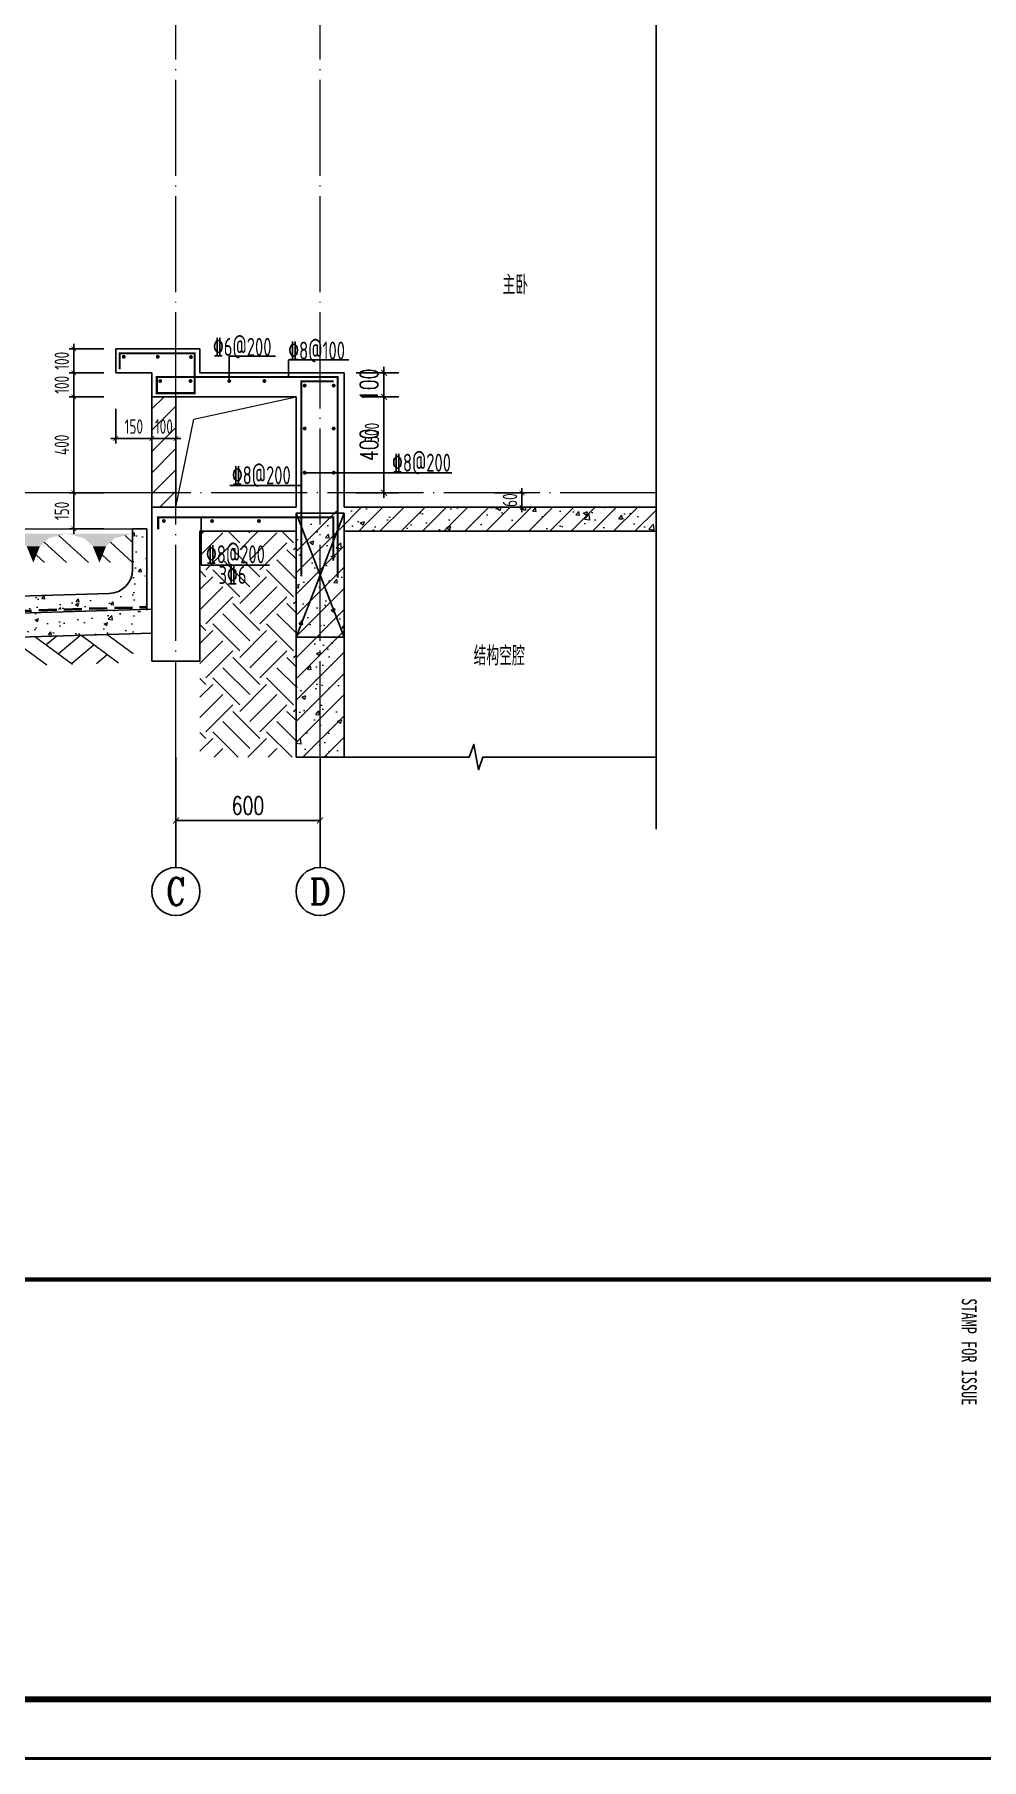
# Model space of a CAD drawing. Extents: x -668857 to 143095, y -247466 to 228182.
# Drawn here: x -4753 to -813, y 147310 to 154492 of the extents above; entities that cross this region are included whole.
import ezdxf
from ezdxf.enums import TextEntityAlignment as Align

# ---------------------------------------------------------------- set-up
doc = ezdxf.new("R2010")
doc.units = 0
doc.header["$LTSCALE"] = 1000
doc.linetypes.add('DASH', pattern=[0.35, 0.25, -0.1])
doc.linetypes.add('DOTE', pattern=[2.42, 2, -0.2, 0.02, -0.2])
doc.layers.get('0').update_dxf_attribs({"linetype": 'CONTINUOUS'})
doc.layers.get('DEFPOINTS').update_dxf_attribs({"linetype": 'CONTINUOUS'})
for name, color, linetype in [('A-AXIS_TEXT', 7, 'CONTINUOUS'), ('AXIS', 3, 'CONTINUOUS'), ('COLUMN', 4, 'CONTINUOUS'), ('DIM', 2, 'CONTINUOUS'), ('DIM_SYMB', 3, 'CONTINUOUS'), ('PUB_DIM', 3, 'CONTINUOUS'), ('PUB_TEXT', 2, 'CONTINUOUS'), ('REIN', 6, 'CONTINUOUS'), ('S-大样-砼线', 7, 'CONTINUOUS'), ('S-引出线', 40, 'CONTINUOUS'), ('TEXT', 2, 'CONTINUOUS'), ('WALL', 5, 'CONTINUOUS'), ('yichutu', 7, 'CONTINUOUS')]:
    doc.layers.add(name, color=color, linetype=linetype)
for name, color, linetype, lineweight in [('AXIS_TEXT', 7, 'CONTINUOUS', 20), ('DOTE', 19, 'DOTE', 9), ('PUB_HATCH', 8, 'CONTINUOUS', 9), ('图框', 9, 'CONTINUOUS', 18), ('填充', 251, 'CONTINUOUS', 5), ('立面-中轮廓线', 30, 'CONTINUOUS', 35), ('立面-洞口示意', 152, 'CONTINUOUS', 13), ('粉刷', 251, 'CONTINUOUS', 9)]:
    doc.layers.add(name, color=color, linetype=linetype, lineweight=lineweight)
doc.styles.add('_TCH_AXIS', font='COMPLEX', dxfattribs={"bigfont": 'GBCBIG'})
doc.styles.add('_TCH_DIM_T3', font='SIMPLEX', dxfattribs={"width": 0.705882, "bigfont": 'GBCBIG'})
doc.styles.add('COMPLEX', font='COMPLEX')
doc.styles.add('TSSD_DIMENSION', font='Tssdeng.shx', dxfattribs={"width": 0.7, "bigfont": 'tssdchn.shx'})
doc.styles.add('TSSD_REIN', font='tssdeng.shx', dxfattribs={"width": 0.7, "height": 300, "bigfont": 'tssdchn.shx'})
doc.styles.add('建筑图签-1', font='simhei.ttf', dxfattribs={"width": 0.7})
doc.dimstyles.new('_TCH_ARCH&&25', dxfattribs={"dimtxt": 74.375, "dimasz": 25, "dimexe": 62.5, "dimexo": 75, "dimgap": 25, "dimtad": 1, "dimdec": 0, "dimzin": 0, "dimdsep": 46, "dimtxsty": '_TCH_DIM_T3', "dimblk": 'ARCHTICK', "dimcen": 0.09, "dimclrt": 7, "dimazin": 0, "dimtfac": 1, "dimtdec": 0, "dimtix": 1, "dimtmove": 2, "dimatfit": 3, "dimldrblk": 'ARCHTICK', "dimfxl": 0, "dimtolj": 1, "dimtzin": 0, "dimarcsym": 0})
doc.dimstyles.new('TSSD_20_20', dxfattribs={"dimtxt": 60, "dimasz": 20, "dimexe": 20, "dimexo": 50, "dimgap": 20, "dimtad": 1, "dimdec": 0, "dimzin": 0, "dimdsep": 46, "dimtxsty": 'TSSD_DIMENSION', "dimblk": 'ARCHTICK', "dimblk1": 'ARCHTICK', "dimblk2": 'ARCHTICK', "dimcen": 0, "dimdle": 20, "dimclrt": 7, "dimadec": 0, "dimazin": 0, "dimtfac": 1, "dimtdec": 0, "dimtix": 1, "dimtmove": 2, "dimatfit": 3, "dimfxl": 0, "dimtolj": 1, "dimtzin": 0, "dimarcsym": 0})
pattern_1 = [(50, (28072.99, 249033.25), (143.452037, -12.550427), [15, -165]), (355, (28072.99, 249033.25), (-27.750267, 150.438427), [12, -132]), (100.4514, (28084.94, 249032.2), (115.701876, 137.88791), [12.74804, -140.22842]), (46.1842, (28072.99, 249073.25), (213.44821, -33.1038), [22.5, -247.5]), (96.6356, (28090.77, 249070.5), (186.93254, 194.82357), [19.12206, -210.3426]), (351.1842, (28072.99, 249073.25), (186.93239, 194.82372), [18, -198]), (21, (28092.99, 249063.25), (119.38141, -80.52378), [15, -165]), (326, (28092.99, 249063.25), (48.663066, 145.03001), [12, -132]), (71.4514, (28102.93, 249056.54), (168.044526, 64.5061), [12.74804, -140.22842]), (37.5, (28072.986, 249033.25), (2.431971, 66.578771), [0, -130.4, 0, -134, 0, -132.5]), (7.5, (28072.986, 249033.25), (52.613907, 78.882342), [0, -76.4, 0, -127.4, 0, -50.5]), (327.5, (28028.386, 249033.25), (106.764487, -4.510974), [0, -50, 0, -156, 0, -207]), (317.5, (28008.39, 249033.25), (116.637234, 20.020996), [0, -65, 0, -103.6, 0, -147])]
pattern_2 = [(45, (-956095.346, 321026.26), (-44.194174, 44.194174), []), (50, (-956095.35, 321026.26), (179.315046, -15.688034), [18.75, -206.25]), (355, (-956095.35, 321026.26), (-34.687833, 188.048033), [15, -165]), (100.4514, (-956080.4, 321024.95), (144.627345, 172.359886), [15.935047, -175.285528]), (46.1842, (-956095.35, 321076.26), (266.81026, -41.379754), [28.125, -309.375]), (96.6356, (-956073.1, 321072.8), (233.665676, 243.52947), [23.90257, -262.92825]), (351.1842, (-956095.35, 321076.26), (233.66549, 243.52965), [22.5, -247.5]), (21, (-956070.35, 321063.76), (149.226763, -100.654723), [18.75, -206.25]), (326, (-956070.35, 321063.76), (60.828833, 181.28751), [15, -165]), (71.4514, (-956057.91, 321055.37), (210.055657, 80.632624), [15.935047, -175.285528]), (37.5, (-956095.346, 321026.26), (3.039964, 83.2234635), [0, -163, 0, -167.5, 0, -165.625]), (7.5, (-956095.35, 321026.26), (65.767384, 98.602928), [0, -95.5, 0, -159.25, 0, -63.125]), (327.5, (-956151.096, 321026.26), (133.455609, -5.638718), [0, -62.5, 0, -195, 0, -258.75]), (317.5, (-956176.1, 321026.26), (145.796542, 25.026246), [0, -81.25, 0, -129.5, 0, -183.75])]

# ---------------------------------------------------------------- blocks, each defined once
blk = doc.blocks.new('$LINEPAT$素土夯实')
at = {"color": 0}
for p, q in [((0, -210), (210, 0)), ((120, -300), (420, 0)), ((420, 0), (608, -188)), ((495, -300), (795, 0)), ((615, 0), (705, -90)), ((315, -105), (502, -293)), ((210, -210), (300, -300)), ((705, -300), (795, -210))]:
    blk.add_line(p, q, dxfattribs=at)
blk = doc.blocks.new('$LinePat$自然土壤')
at = {"color": 0}
for p, q in [((0, -90), (71, -19)), ((0, -300), (211, -89)), ((420, -300), (630, -90)), ((210, -300), (286, -224))]:
    blk.add_line(p, q, dxfattribs=at)
for points in [[(0, 0), (630, 0), (168, -45), (462, -45)], [(168, -45), (462, -45), (252, -132), (378, -132)], [(252, -132), (378, -132), (315, -300)]]:
    blk.add_solid(points, dxfattribs=at)
blk = doc.blocks.new('sanshui')
at = {"layer": '粉刷'}
h = blk.add_hatch(dxfattribs=at)
h.set_pattern_fill('混凝土', color=256, scale=20)
h.set_pattern_definition(pattern_1)
edge = h.paths.add_edge_path()
edge.add_line((346317.8, 427329.6), (346257.8, 427329.6))
edge.add_line((346257.8, 427329.6), (346257.8, 427160.3))
edge.add_arc((346157.8, 427160.3), 100, 271.71836, 360, ccw=False)
edge.add_line((346160.8, 427060.3), (345137.8, 427029.6))
edge.add_line((345137.8, 427029.6), (345137.8, 426969.6))
edge.add_line((345137.8, 426969.6), (346317.8, 427005))
edge.add_line((346317.8, 427005), (346317.8, 427329.6))
h = blk.add_hatch(dxfattribs=at)
h.set_pattern_fill('混凝土', color=256, scale=20)
h.set_pattern_definition(pattern_1)
h.paths.add_polyline_path([(346337.8, 426895.6), (346337.8, 426995.6), (345037.8, 426956.6), (345037.8, 426856.6)])
at = {"layer": 'COLUMN'}
for p, q in [((346257.8, 427329.6), (346317.8, 427329.6)), ((346257.8, 427160.3), (346257.8, 427329.6)), ((346317.8, 426995), (346317.8, 427329.6)), ((346160.8, 427060.3), (345137.8, 427029.6)), ((345137.8, 426959.6), (345137.8, 427029.6)), ((346338.1, 426995.6), (345037.8, 426956.6)), ((345037.8, 426856.6), (345037.8, 426956.6)), ((346338.1, 426895.6), (345037.8, 426856.6))]:
    blk.add_line(p, q, dxfattribs=at)
blk.add_arc((346157.8, 427160.3), 100, 271.71836, 0, dxfattribs=at)
at = {"layer": '立面-中轮廓线', "linetype": 'DASH', "ltscale": 0.3}
blk.add_lwpolyline([(345027.8, 426856.6), (345027.8, 426966.3), (346317.8, 427005)], dxfattribs=at)
at = {"layer": '粉刷'}
blk.add_line((344881.5, 427329.6), (346257.8, 427329.6), dxfattribs=at)
at = {"layer": '粉刷', "yscale": 0.4, "zscale": 0.4}
for name, p, xscale, rotation in [('$LinePat$自然土壤', (345156.8, 427309.6), -0.4369306507241237, 359.9999999999903), ('$LinePat$自然土壤', (345432, 427309.6), -0.4369306507241237, 359.9999999999903), ('$LinePat$自然土壤', (345707.3, 427309.6), -0.4369306507241237, 359.9999999999903), ('$LinePat$自然土壤', (345982.6, 427309.6), -0.4369306507241237, 359.9999999999903), ('$LinePat$自然土壤', (346257.8, 427309.6), -0.4369306507241237, 359.9999999999903), ('$LINEPAT$素土夯实', (345851.2, 426881), -0.5117605352322558, 1.718358001643932), ('$LINEPAT$素土夯实', (346257.8, 426893.2), -0.5117605352322558, 1.718358001643932), ('$LINEPAT$素土夯实', (345444.5, 426868.8), -0.5117605352322558, 1.718358001643932)]:
    blk.add_blockref(name, p, dxfattribs=dict(at, xscale=xscale, rotation=rotation))
blk = doc.blocks.new('GFDDDDRG')
at = {"layer": '图框'}
blk.add_lwpolyline([(923310, -107437), (923310, -159999), (893610, -159999), (893610, -107437)], close=True, dxfattribs=at)
blk.add_lwpolyline([(923310, -107437), (923310, -159999), (893610, -159999), (893610, -107437)], close=True, dxfattribs=at)
at = {"layer": '图框', "const_width": 50}
blk.add_lwpolyline([(894110, -159499), (922810, -159499), (922810, -108687), (894110, -108687)], close=True, dxfattribs=at)
at = {"layer": '图框', "const_width": 35}
blk.add_lwpolyline([(894110, -156002), (922810, -156002)], dxfattribs=at)
at = {"layer": '图框', "style": '建筑图签-1', "width": 0.7}
blk.add_text('STAMP FOR ISSUE', height=125, rotation=270, dxfattribs=at).set_placement((909150, -156158))
blk = doc.blocks.new('yct-1051-594-26275-14850-25-1002.0')
at = {"layer": 'yichutu', "color": 7}
blk.add_lwpolyline([(0, 0), (0, 14850), (26275, 14850), (26275, 0)], close=True, dxfattribs=at)
blk = doc.blocks.new('_ArchTick')
at = {"color": 0, "linetype": 'ByBlock', "const_width": 0.15}
blk.add_lwpolyline([(-0.5, -0.5), (0.5, 0.5)], dxfattribs=at)
blk = doc.blocks.new('*D3070')
at = {"layer": 'DEFPOINTS', "color": 0}
for p in [(-2890.5, 152583.2), (-2724.6, 152583.2), (-2890.5, 152523.2)]:
    blk.add_point(p, dxfattribs=at)
at = {"layer": 'DIM', "color": 0, "lineweight": -2}
for p, q in [((-2840.5, 152583.2), (-2704.6, 152583.2)), ((-2724.6, 152583.2), (-2724.6, 152603.2)), ((-2724.6, 152523.2), (-2724.6, 152583.2)), ((-2840.5, 152523.2), (-2704.6, 152523.2)), ((-2724.6, 152523.2), (-2724.6, 152503.2))]:
    blk.add_line(p, q, dxfattribs=at)
at = {"layer": 'DIM', "color": 0, "lineweight": -2, "xscale": 20, "yscale": 20, "zscale": 20}
for p, rotation in [((-2724.6, 152583.2), 270), ((-2724.6, 152523.2), 90)]:
    blk.add_blockref('_ArchTick', p, dxfattribs=dict(at, rotation=rotation))
at = {"layer": 'DIM', "color": 7, "insert": (-2774.6, 152553.2), "char_height": 60, "attachment_point": 5, "rotation": 90, "style": 'TSSD_DIMENSION'}
blk.add_mtext('\\A1;60', dxfattribs=at)
blk = doc.blocks.new('*D3073')
at = {"layer": 'DEFPOINTS', "color": 0}
for p in [(-4414.7, 152983.2), (-4264.7, 152983.2), (-4264.7, 152809.5)]:
    blk.add_point(p, dxfattribs=at)
at = {"layer": 'DIM', "color": 0, "lineweight": -2}
for p, q in [((-4414.7, 152933.2), (-4414.7, 152789.5)), ((-4264.7, 152933.2), (-4264.7, 152789.5)), ((-4434.7, 152809.5), (-4244.7, 152809.5))]:
    blk.add_line(p, q, dxfattribs=at)
at = {"layer": 'DIM', "color": 0, "lineweight": -2, "xscale": 20, "yscale": 20, "zscale": 20, "rotation": 180}
blk.add_blockref('_ArchTick', (-4414.7, 152809.5), dxfattribs=at)
at = {"layer": 'DIM', "color": 0, "lineweight": -2, "xscale": 20, "yscale": 20, "zscale": 20}
blk.add_blockref('_ArchTick', (-4264.7, 152809.5), dxfattribs=at)
at = {"layer": 'DIM', "color": 7, "insert": (-4339.7, 152859.5), "char_height": 60, "attachment_point": 5, "style": 'TSSD_DIMENSION'}
blk.add_mtext('\\A1;150', dxfattribs=at)
blk = doc.blocks.new('*D3074')
at = {"layer": 'DEFPOINTS', "color": 0}
for p in [(-4264.7, 152983.2), (-4164.7, 152983.2), (-4164.7, 152809.5)]:
    blk.add_point(p, dxfattribs=at)
at = {"layer": 'DIM', "color": 0, "lineweight": -2}
for p, q in [((-4264.7, 152933.2), (-4264.7, 152789.5)), ((-4164.7, 152933.2), (-4164.7, 152789.5)), ((-4264.7, 152809.5), (-4284.7, 152809.5)), ((-4264.7, 152809.5), (-4164.7, 152809.5)), ((-4164.7, 152809.5), (-4144.7, 152809.5))]:
    blk.add_line(p, q, dxfattribs=at)
at = {"layer": 'DIM', "color": 0, "lineweight": -2, "xscale": 20, "yscale": 20, "zscale": 20}
blk.add_blockref('_ArchTick', (-4264.7, 152809.5), dxfattribs=at)
at = {"layer": 'DIM', "color": 0, "lineweight": -2, "xscale": 20, "yscale": 20, "zscale": 20, "rotation": 180}
blk.add_blockref('_ArchTick', (-4164.7, 152809.5), dxfattribs=at)
at = {"layer": 'DIM', "color": 7, "insert": (-4214.7, 152859.5), "char_height": 60, "attachment_point": 5, "style": 'TSSD_DIMENSION'}
blk.add_mtext('\\A1;100', dxfattribs=at)
blk = doc.blocks.new('*D3075')
at = {"layer": 'AXIS', "color": 0, "lineweight": -2}
for p, q in [((-4164.7, 151408.2), (-4164.7, 151156.7)), ((-3564.7, 151408.2), (-3564.7, 151156.7)), ((-4164.7, 151219.2), (-3564.7, 151219.2))]:
    blk.add_line(p, q, dxfattribs=at)
at = {"layer": 'DEFPOINTS', "color": 0}
for p in [(-4164.7, 151483.2), (-3564.7, 151483.2), (-3564.7, 151219.2)]:
    blk.add_point(p, dxfattribs=at)
at = {"layer": 'AXIS', "color": 0, "lineweight": -2, "xscale": 25, "yscale": 25, "zscale": 25, "rotation": 180}
blk.add_blockref('_ArchTick', (-4164.7, 151219.2), dxfattribs=at)
at = {"layer": 'AXIS', "color": 0, "lineweight": -2, "xscale": 25, "yscale": 25, "zscale": 25}
blk.add_blockref('_ArchTick', (-3564.7, 151219.2), dxfattribs=at)
at = {"layer": 'AXIS', "color": 7, "insert": (-3864.7, 151281.4), "char_height": 74.38, "attachment_point": 5, "style": '_TCH_DIM_T3'}
blk.add_mtext('\\A1;600', dxfattribs=at)
blk = doc.blocks.new('*D3086')
at = {"layer": 'DEFPOINTS', "color": 0}
for p in [(-4589.4, 153183.2), (-4414.7, 153183.2), (-4414.7, 153083.2)]:
    blk.add_point(p, dxfattribs=at)
at = {"layer": 'DIM', "color": 0, "lineweight": -2}
for p, q in [((-4589.4, 153183.2), (-4589.4, 153203.2)), ((-4464.7, 153183.2), (-4609.4, 153183.2)), ((-4589.4, 153083.2), (-4589.4, 153183.2)), ((-4464.7, 153083.2), (-4609.4, 153083.2)), ((-4589.4, 153083.2), (-4589.4, 153063.2))]:
    blk.add_line(p, q, dxfattribs=at)
at = {"layer": 'DIM', "color": 0, "lineweight": -2, "xscale": 20, "yscale": 20, "zscale": 20}
for p, rotation in [((-4589.4, 153183.2), 270), ((-4589.4, 153083.2), 90)]:
    blk.add_blockref('_ArchTick', p, dxfattribs=dict(at, rotation=rotation))
at = {"layer": 'DIM', "color": 7, "insert": (-4639.4, 153133.2), "char_height": 60, "attachment_point": 5, "rotation": 90, "style": 'TSSD_DIMENSION'}
blk.add_mtext('\\A1;100', dxfattribs=at)
blk = doc.blocks.new('*D3087')
at = {"layer": 'DEFPOINTS', "color": 0}
for p in [(-4589.4, 153083.2), (-4414.7, 153083.2), (-4414.7, 152983.2)]:
    blk.add_point(p, dxfattribs=at)
at = {"layer": 'DIM', "color": 0, "lineweight": -2}
for p, q in [((-4464.7, 153083.2), (-4609.4, 153083.2)), ((-4589.4, 153083.2), (-4589.4, 153103.2)), ((-4589.4, 152983.2), (-4589.4, 153083.2)), ((-4464.7, 152983.2), (-4609.4, 152983.2)), ((-4589.4, 152983.2), (-4589.4, 152963.2))]:
    blk.add_line(p, q, dxfattribs=at)
at = {"layer": 'DIM', "color": 0, "lineweight": -2, "xscale": 20, "yscale": 20, "zscale": 20}
for p, rotation in [((-4589.4, 153083.2), 270), ((-4589.4, 152983.2), 90)]:
    blk.add_blockref('_ArchTick', p, dxfattribs=dict(at, rotation=rotation))
at = {"layer": 'DIM', "color": 7, "insert": (-4639.4, 153033.2), "char_height": 60, "attachment_point": 5, "rotation": 90, "style": 'TSSD_DIMENSION'}
blk.add_mtext('\\A1;100', dxfattribs=at)
blk = doc.blocks.new('*D3088')
at = {"layer": 'DEFPOINTS', "color": 0}
for p in [(-4589.4, 152583.2), (-4414.7, 152583.2), (-4414.7, 152433.2)]:
    blk.add_point(p, dxfattribs=at)
at = {"layer": 'DIM', "color": 0, "lineweight": -2}
for p, q in [((-4464.7, 152583.2), (-4609.4, 152583.2)), ((-4589.4, 152413.2), (-4589.4, 152603.2)), ((-4464.7, 152433.2), (-4609.4, 152433.2))]:
    blk.add_line(p, q, dxfattribs=at)
at = {"layer": 'DIM', "color": 0, "lineweight": -2, "xscale": 20, "yscale": 20, "zscale": 20}
for p, rotation in [((-4589.4, 152583.2), 90), ((-4589.4, 152433.2), 270)]:
    blk.add_blockref('_ArchTick', p, dxfattribs=dict(at, rotation=rotation))
at = {"layer": 'DIM', "color": 7, "insert": (-4639.4, 152508.2), "char_height": 60, "attachment_point": 5, "rotation": 90, "style": 'TSSD_DIMENSION'}
blk.add_mtext('\\A1;150', dxfattribs=at)
blk = doc.blocks.new('*D3089')
at = {"layer": 'DEFPOINTS', "color": 0}
for p in [(-3464.7, 153083.2), (-3298.8, 153083.2), (-3464.7, 152583.2)]:
    blk.add_point(p, dxfattribs=at)
at = {"layer": 'DIM', "color": 0, "lineweight": -2}
for p, q in [((-3414.7, 153083.2), (-3278.8, 153083.2)), ((-3298.8, 152563.2), (-3298.8, 153103.2)), ((-3414.7, 152583.2), (-3278.8, 152583.2))]:
    blk.add_line(p, q, dxfattribs=at)
at = {"layer": 'DIM', "color": 0, "lineweight": -2, "xscale": 20, "yscale": 20, "zscale": 20}
for p, rotation in [((-3298.8, 153083.2), 90), ((-3298.8, 152583.2), 270)]:
    blk.add_blockref('_ArchTick', p, dxfattribs=dict(at, rotation=rotation))
at = {"layer": 'DIM', "color": 7, "insert": (-3348.8, 152833.2), "char_height": 60, "attachment_point": 5, "rotation": 90, "style": 'TSSD_DIMENSION'}
blk.add_mtext('\\A1;500', dxfattribs=at)
blk = doc.blocks.new('_AXISO')
blk.add_circle((0, 0), 0.5)
at = {"layer": 'A-AXIS_TEXT', "style": 'COMPLEX', "width": 1.041667}
blk.add_attdef('A', text='', height=0.56, dxfattribs=at).set_placement((-0.25, -0.28), (0.25, -0.28), align=Align.FIT)
blk = doc.blocks.new('*D2058')
at = {"layer": 'DEFPOINTS', "color": 0}
for p in [(938.6, 1000), (1104.6, 1000), (938.6, 600)]:
    blk.add_point(p, dxfattribs=at)
at = {"layer": 'PUB_DIM', "color": 0, "lineweight": -2}
for p, q in [((1013.6, 1000), (1167.1, 1000)), ((1104.6, 600), (1104.6, 1000)), ((1013.6, 600), (1167.1, 600))]:
    blk.add_line(p, q, dxfattribs=at)
at = {"layer": 'PUB_DIM', "color": 0, "lineweight": -2, "xscale": 25, "yscale": 25, "zscale": 25}
for p, rotation in [((1104.6, 1000), 90), ((1104.6, 600), 270)]:
    blk.add_blockref('_ArchTick', p, dxfattribs=dict(at, rotation=rotation))
at = {"layer": 'PUB_DIM', "color": 7, "insert": (1042.4, 800), "char_height": 74.38, "attachment_point": 5, "rotation": 90, "style": '_TCH_DIM_T3'}
blk.add_mtext('\\A1;400', dxfattribs=at)
blk = doc.blocks.new('*D2059')
at = {"layer": 'DEFPOINTS', "color": 0}
for p in [(938.6, 1100), (938.6, 1000), (1104.6, 1000)]:
    blk.add_point(p, dxfattribs=at)
at = {"layer": 'PUB_DIM', "color": 0, "lineweight": -2}
for p, q in [((1013.6, 1100), (1167.1, 1100)), ((1104.6, 1100), (1104.6, 1125)), ((1104.6, 1100), (1104.6, 1000)), ((1013.6, 1000), (1167.1, 1000)), ((1104.6, 1000), (1104.6, 975))]:
    blk.add_line(p, q, dxfattribs=at)
at = {"layer": 'PUB_DIM', "color": 0, "lineweight": -2, "xscale": 25, "yscale": 25, "zscale": 25}
for p, rotation in [((1104.6, 1100), 270), ((1104.6, 1000), 90)]:
    blk.add_blockref('_ArchTick', p, dxfattribs=dict(at, rotation=rotation))
at = {"layer": 'PUB_DIM', "color": 7, "insert": (1042.4, 1050), "char_height": 74.38, "attachment_point": 5, "rotation": 90, "style": '_TCH_DIM_T3'}
blk.add_mtext('\\A1;100', dxfattribs=at)
blk = doc.blocks.new('*D3114')
at = {"layer": 'DEFPOINTS', "color": 0}
for p in [(-4589.4, 152983.2), (-4414.7, 152983.2), (-4414.7, 152583.2)]:
    blk.add_point(p, dxfattribs=at)
at = {"layer": 'DIM', "color": 0, "lineweight": -2}
for p, q in [((-4464.7, 152983.2), (-4609.4, 152983.2)), ((-4589.4, 152563.2), (-4589.4, 153003.2)), ((-4464.7, 152583.2), (-4609.4, 152583.2))]:
    blk.add_line(p, q, dxfattribs=at)
at = {"layer": 'DIM', "color": 0, "lineweight": -2, "xscale": 20, "yscale": 20, "zscale": 20}
for p, rotation in [((-4589.4, 152983.2), 90), ((-4589.4, 152583.2), 270)]:
    blk.add_blockref('_ArchTick', p, dxfattribs=dict(at, rotation=rotation))
at = {"layer": 'DIM', "color": 7, "insert": (-4639.4, 152783.2), "char_height": 60, "attachment_point": 5, "rotation": 90, "style": 'TSSD_DIMENSION'}
blk.add_mtext('\\A1;400', dxfattribs=at)
blk = doc.blocks.new('A$C0D001929')
at = {"layer": 'REIN', "const_width": 9}
for points in [[(4.5, 1114), (4.5, 1181.3), (316.6, 1181.3), (316.6, 1015.2), (159.3, 1015.2), (159.3, 1082.5), (911.9, 1082.5), (911.9, 247.5)], [(165.3, 447.6), (165.3, 497.9), (893.7, 497.9), (893.7, 318.4)]]:
    blk.add_lwpolyline(points, dxfattribs=at)
at = {"layer": 'REIN', "const_width": 8}
for points in [[(17.7, 1166.6, 1), (25.7, 1166.6, 1)], [(159.3, 1166.6, 1), (167.3, 1166.6, 1)], [(297.5, 1165.7, 1), (305.5, 1165.7, 1)], [(169.5, 1065.8, 1), (177.5, 1065.8, 1)], [(295.4, 1065.8, 1), (303.4, 1065.8, 1)], [(456.9, 1065.8, 1), (464.9, 1065.8, 1)], [(602.9, 1065.8, 1), (610.9, 1065.8, 1)], [(770.5, 1046.6, 1), (778.5, 1046.6, 1)], [(891.3, 1046.6, 1), (899.3, 1046.6, 1)], [(770.5, 868.2, 1), (778.5, 868.2, 1)], [(891.3, 868.2, 1), (899.3, 868.2, 1)], [(770.5, 684.1, 1), (778.5, 684.1, 1)], [(891.3, 684.1, 1), (899.3, 684.1, 1)], [(184.7, 482.8, 1), (192.7, 482.8, 1)], [(385.2, 482.8, 1), (393.2, 482.8, 1)], [(580.4, 482.8, 1), (588.4, 482.8, 1)]]:
    blk.add_lwpolyline(points, format="xyb", close=True, dxfattribs=at)
at = {"layer": 'REIN'}
blk.add_lwpolyline([(760.8, 253.1, 9, 9, 0), (760.8, 1064.2, 9, 9, 0), (895.5, 1064.2, 9, 9, 0)], format="xyseb", dxfattribs=at)
at = {"layer": 'S-大样-砼线'}
for p, q in [((738.6, 515), (938.6, 0)), ((938.6, 515), (738.6, 0))]:
    blk.add_line(p, q, dxfattribs=at)
blk.add_lwpolyline([(938.6, 515), (738.6, 515), (738.6, 0), (938.6, 0)], close=True, dxfattribs=at)
at = {"layer": 'S-引出线'}
for p, q in [((460.9, 1065.8), (460.9, 1168.9)), ((460.9, 1168.9), (653.1, 1168.9)), ((774.5, 684.1), (1386.4, 684.1)), ((463.5, 631), (760.8, 631)), ((343.6, 497.9), (343.6, 299.7)), ((343.6, 299.7), (628.8, 299.7))]:
    blk.add_line(p, q, dxfattribs=at)
blk.add_lwpolyline([(707.5, 1082.5), (707.5, 1153.3), (958.6, 1153.3)], dxfattribs=at)
at = {"layer": 'TEXT', "style": 'TSSD_REIN', "width": 0.7}
for s, p in [('%%1326@200', (393, 1170.4)), ('%%1328@100', (706.5, 1154.9)), ('%%1328@200', (471.5, 636)), ('%%1328@200', (1138.3, 688.2)), ('%%1328@200', (364, 306.8)), ('3%%1326', (416.3, 221))]:
    blk.add_text(s, height=75, rotation=0, dxfattribs=at).set_placement(p)
at = {"layer": 'PUB_DIM'}
dim = blk.add_linear_dim(base=(1104.6, 1000), p1=(938.6, 1100), p2=(938.6, 1000), angle=90, dimstyle='_TCH_ARCH&&25', dxfattribs=at)
dim.commit()
dim.dimension.update_dxf_attribs({"geometry": '*D2059', "text_midpoint": (1042.4, 1050)})
dim = blk.add_aligned_dim(p1=(938.6, 600), p2=(938.6, 1000), distance=-166, dimstyle='_TCH_ARCH&&25', dxfattribs=at)
dim.commit()
dim.dimension.update_dxf_attribs({"geometry": '*D2058', "text_midpoint": (1042.4, 800)})

msp = doc.modelspace()

# ---------------------------------------------------------------- hatches: boundary and pattern name
at = {"layer": 'PUB_HATCH'}
h = msp.add_hatch(dxfattribs=at)
h.set_pattern_fill('普通砖', color=256, scale=25, style=0)
h.set_pattern_definition([(45, (-956095.346, 321071.136), (-44.1941915, 44.1941915), [])])
h.paths.add_polyline_path([(-4264.75, 152523.23), (-4164.75, 152523.23), (-4164.75, 152983.23), (-4264.75, 152983.23)])
h = msp.add_hatch(dxfattribs=at)
h.set_pattern_fill('钢筋混凝土', color=256, scale=25, style=0)
h.set_pattern_definition(pattern_2)
h.paths.add_polyline_path([(-3464.75, 151483.22), (-3464.75, 152423.23), (-3564.75, 152473.23), (-3664.75, 152423.23), (-3664.75, 151483.22)])
h = msp.add_hatch(dxfattribs=at)
h.set_pattern_fill('钢筋混凝土', color=256, scale=25, style=0)
h.set_pattern_definition(pattern_2)
h.paths.add_polyline_path([(-2166.22, 152523.23), (-3464.75, 152523.23), (-3564.75, 152473.23), (-3464.75, 152423.23), (-2166.22, 152423.23)])
at = {"layer": '填充'}
h = msp.add_hatch(dxfattribs=at)
h.set_pattern_fill('EARTH', color=250, scale=50, angle=45, style=0)
h.set_pattern_definition([(45, (-1119163.02, -303710.15), (0, 224.506403), [158.75, -158.75]), (45, (-1119205.12, -303668.05), (0, 224.506403), [158.75, -158.75]), (45, (-1119247.21, -303625.96), (0, 224.506403), [158.75, -158.75]), (135, (-1119247.21, -303597.9), (-224.506403, 0), [158.75, -158.75]), (135, (-1119205.12, -303555.8), (-224.506403, 0), [158.75, -158.75]), (135, (-1119163.02, -303513.7), (-224.506403, 0), [158.75, -158.75])])
h.paths.add_polyline_path([(-3664.75, 151483.22), (-3664.75, 152423.23), (-4064.75, 152423.22), (-4064.75, 151483.22)])

# ---------------------------------------------------------------- linework, layer by layer
at = {"layer": 'AXIS'}
for p, q in [((-4164.78, 151483.22), (-4164.78, 151023.83)), ((-3564.78, 151483.22), (-3564.78, 151023.83))]:
    msp.add_line(p, q, dxfattribs=at)
at = {"layer": 'DIM_SYMB'}
for points in [[(-2166.22, 168563.23), (-2166.22, 159901.35), (-2113.72, 159882.24), (-2218.72, 159863.73), (-2166.22, 159845.1), (-2166.22, 151183.22)], [(-3664.75, 151483.22), (-2943.61, 151483.22), (-2924.5, 151535.72), (-2905.99, 151430.72), (-2887.36, 151483.22), (-2166.22, 151483.22)]]:
    msp.add_lwpolyline(points, dxfattribs=at)
at = {"layer": 'DOTE', "color": 1, "linetype": 'DOTE', "ltscale": 0.2}
for p, q in [((-4164.75, 151483.22), (-4164.75, 169163.23)), ((-3564.75, 151483.22), (-3564.75, 169163.23)), ((-2166.22, 152583.23), (-5334.94, 152583.23))]:
    msp.add_line(p, q, dxfattribs=at)
at = {"layer": 'WALL'}
for p, q in [((-4064.75, 153183.23), (-4414.75, 153183.23)), ((-4414.75, 153083.23), (-4414.75, 153183.23)), ((-4064.75, 153083.23), (-4064.75, 153183.23)), ((-4264.75, 153083.23), (-4414.75, 153083.23)), ((-4264.75, 152983.23), (-4264.75, 153083.23)), ((-3464.75, 153083.23), (-4064.75, 153083.23)), ((-3464.75, 152523.23), (-3464.75, 153083.23)), ((-4158.06, 152983.23), (-4264.75, 152983.23)), ((-4264.75, 152523.23), (-4264.75, 152983.23)), ((-4264.75, 152983.23), (-4164.75, 152983.23)), ((-4164.75, 152523.23), (-4164.75, 152983.23)), ((-3664.75, 152983.23), (-4158.06, 152983.23)), ((-3664.75, 152523.23), (-3664.75, 152983.23)), ((-4264.75, 151883.22), (-4264.75, 152523.23)), ((-3664.75, 152523.23), (-4264.75, 152523.23)), ((-2166.22, 152523.23), (-3464.75, 152523.23)), ((-2166.22, 152423.23), (-2166.22, 152523.23)), ((-4064.75, 151883.22), (-4064.75, 152423.23)), ((-3664.75, 152423.23), (-4064.75, 152423.23)), ((-3664.75, 151483.22), (-3664.75, 152423.23)), ((-2166.22, 152423.23), (-3464.75, 152423.23)), ((-3464.75, 151483.22), (-3464.75, 152423.23)), ((-4264.75, 151883.22), (-4064.75, 151883.22)), ((-3664.75, 151483.22), (-3464.75, 151483.22))]:
    msp.add_line(p, q, dxfattribs=at)
at = {"layer": '立面-洞口示意'}
msp.add_lwpolyline([(-4164.75, 152523.23), (-4090.59, 152889.75), (-3664.75, 152983.23)], dxfattribs=at)

# ---------------------------------------------------------------- block references
at = {"xscale": 0.5, "yscale": 0.5, "zscale": 0.5}
msp.add_blockref('GFDDDDRG', (-455469.74, 227309.73), dxfattribs=at)
msp.add_blockref('sanshui', (-350602.87, -274896.41))
at = {"layer": 'AXIS'}
ref = msp.add_blockref('_AXISO', (-4164.78, 150923.83), dxfattribs=dict(at, xscale=200, yscale=200, zscale=200))
ref.add_attrib('A', 'C', dxfattribs={"layer": 'AXIS_TEXT', "height": 113.92, "style": '_TCH_AXIS'}).set_placement((-4205.47, 150866.87), (-4124.09, 150866.87), align=Align.FIT)
ref = msp.add_blockref('_AXISO', (-3564.78, 150923.83), dxfattribs=dict(at, xscale=200, yscale=200, zscale=200))
ref.add_attrib('A', 'D', dxfattribs={"layer": 'AXIS_TEXT', "height": 108.81, "style": '_TCH_AXIS'}).set_placement((-3608.82, 150869.42), (-3520.74, 150869.42), align=Align.FIT)
at = {"layer": 'TEXT'}
msp.add_blockref('A$C0D001929', (-4403.39, 151983.23), dxfattribs=at)
at = {"layer": 'yichutu', "rotation": 270}
msp.add_blockref('yct-1051-594-26275-14850-25-1002.0', (-8664.85, 173591.25), dxfattribs=at)

# ---------------------------------------------------------------- texts
at = {"layer": 'PUB_TEXT', "style": 'TSSD_REIN', "width": 0.7}
for s, p in [('主卧', (-2805.53, 153408.85)), ('结构空腔', (-2925.73, 151864.64))]:
    msp.add_text(s, height=80, dxfattribs=at).set_placement(p)

# ---------------------------------------------------------------- dimensions: what is measured, and where the dimension line sits
at = {"layer": 'AXIS'}
dim = msp.add_aligned_dim(p1=(-4164.75, 151483.22), p2=(-3564.75, 151483.22), distance=-264.03, dimstyle='_TCH_ARCH&&25', dxfattribs=at)
dim.commit()
dim.dimension.update_dxf_attribs({"geometry": '*D3075', "text_midpoint": (-3864.75, 151281.38)})
at = {"layer": 'DIM'}
for p1, p2, distance, picture, middle in [((-4414.75, 153083.23), (-4414.75, 153183.23), 174.61, '*D3086', (-4639.36, 153133.23)), ((-4414.75, 152983.23), (-4414.75, 153083.23), 174.61, '*D3087', (-4639.36, 153033.23)), ((-3464.75, 152583.23), (-3464.75, 153083.23), -165.96, '*D3089', (-3348.79, 152833.23)), ((-4414.75, 152583.23), (-4414.75, 152983.23), 174.61, '*D3114', (-4639.36, 152783.23)), ((-4414.75, 152983.23), (-4264.75, 152983.23), -173.71, '*D3073', (-4339.75, 152859.52)), ((-4264.75, 152983.23), (-4164.75, 152983.23), -173.71, '*D3074', (-4214.75, 152859.52)), ((-4414.75, 152433.23), (-4414.75, 152583.23), 174.61, '*D3088', (-4639.36, 152508.23)), ((-2890.52, 152523.23), (-2890.52, 152583.23), -165.96, '*D3070', (-2774.56, 152553.23))]:
    dim = msp.add_aligned_dim(p1=p1, p2=p2, distance=distance, dimstyle='TSSD_20_20', dxfattribs=at)
    dim.commit()
    dim.dimension.update_dxf_attribs({"geometry": picture, "text_midpoint": middle})

doc.saveas('drawing.dxf')
